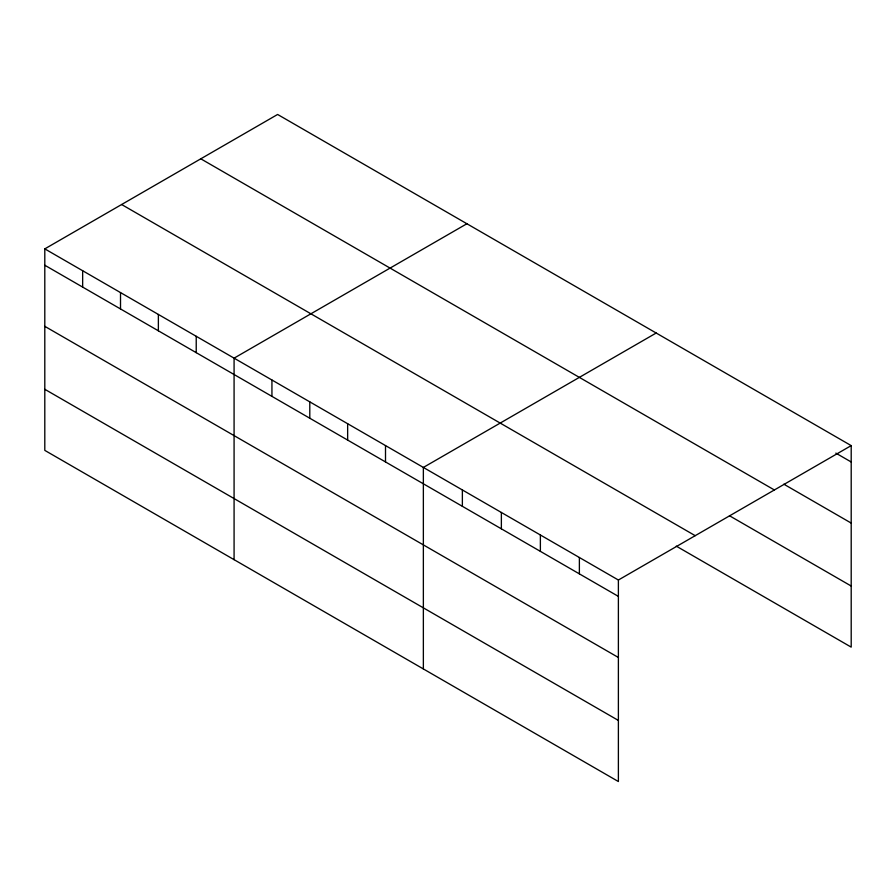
<?xml version="1.0" encoding="UTF-8"?>
<svg xmlns="http://www.w3.org/2000/svg" width="896" height="896" viewBox="0 0 896 896"><rect width="100%" height="100%" fill="white"/><g stroke="black" fill="none" stroke-linecap="round" stroke-linejoin="round"><path stroke-width="1.34" d="M618.386 657.485L618.386 580.026L44.8 248.875L44.8 450.386L618.386 781.536L618.386 657.485L44.8 326.334M676.278 546.134L851.2 647.125L851.2 445.614L277.614 114.464L44.8 248.875M466.906 223.742L234.08 358.154L234.08 559.664M656.186 333.021L423.36 467.443L423.36 668.942M618.386 580.026L851.2 445.614M835.834 453.107L851.2 461.978M783.832 484.176L851.2 523.074M200.794 158.816L774.368 489.966M729.467 515.738L851.2 586.029M121.632 204.523L695.206 535.674M44.8 265.238L618.386 596.389M44.8 389.29L618.386 720.44M579.376 557.514L579.376 573.877M540.378 534.99L540.378 551.354M501.368 512.478L501.368 528.83M462.37 489.955L462.37 506.318M385.504 445.581L385.504 461.944M347.648 423.73L347.648 440.082M309.792 401.867L309.792 418.23M271.936 380.016L271.936 396.379M196.224 336.302L196.224 352.666M158.368 314.451L158.368 330.803M120.512 292.589L120.512 308.952M82.656 270.738L82.656 287.09"/></g></svg>
